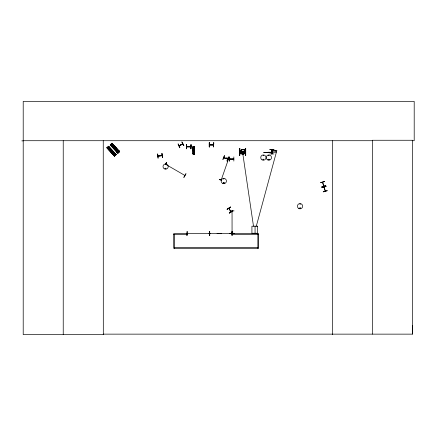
<?xml version="1.0" encoding="UTF-8"?>
<svg xmlns="http://www.w3.org/2000/svg" width="436" height="436" viewBox="0 0 436 436"><rect width="100%" height="100%" fill="white"/><g stroke="black" fill="none" stroke-linecap="round" stroke-linejoin="round"><path stroke-width="0.65" d="M244.187 153.717L242.242 153.973M412.162 140.714L414.2 140.714L414.2 101.403L23.206 101.403L23.206 334.597L103.31 334.597L103.256 334.14L412.461 334.14L412.521 325.708M179.158 145.924L182.711 143.804L179.109 145.88M221.455 179.877C221.695 178.809 220.24 180.858 219.341 179.267L219.27 179.485M240.503 152.546L241.075 150.24M232.099 211.351L232.083 211.002M165.44 163.996L166.508 162.546L165.642 164.279M165.838 164.405L165.391 164.465L165.811 164.35M223.586 178.869L224.011 178.755L223.668 179.016M224.082 183.055C223.586 182.035 223.466 183.763 224.028 183.104M224.175 183.076C223.575 181.523 223.178 184.335 224.213 182.984M242.536 151.875L242.634 151.744M263.197 155.303L263.535 155.57L263.23 155.26M263.093 159.516C264.194 158.753 262.908 160.519 263.311 159.276M268.696 155.303L269.034 155.57L268.821 155.205M268.592 159.516C269.339 158.579 268.985 160.519 268.636 159.451M300.317 208.152L299.761 208.223L300.251 208.026M300.399 208.25C299.799 206.691 299.401 209.503 300.437 208.152M221.548 179.605L221.265 179.861L228.573 158.884M231.887 211.062L231.908 211.395M231.881 232.911L231.887 233.2M232.066 233.233L232.05 210.975M182.798 143.945L179.098 145.907L182.733 144.005M271.677 151.608L272.129 151.565M256.297 226.197L276.887 150.349M114.804 154.894L115.099 155.352M224.404 155.63L222.894 159.522L224.458 155.647M223.848 157.565L227.75 158.873L227.309 158.9M227.085 160.944L228.622 157.069L227.058 160.939M227.112 160.955L228.453 157.009M227.26 161.004L228.6 157.058M161.723 155.69L162.138 155.641L158.039 156.093M244.465 153.123L245.076 151.641L244.727 150.616L243.904 149.88L242.694 149.619M165.26 168.312C165.495 170.002 166.53 167.364 165.249 168.416M263.698 159.707C263.18 157.979 262.843 160.966 263.736 159.418M269.197 159.707C268.707 157.979 268.314 160.96 269.235 159.418M300.235 204.157L299.875 203.879L300.137 204.222M272.042 152.028L272.129 151.652M231.859 233.385L231.451 233.549M186.684 146.676L187.148 146.676M190.472 146.861L190.848 146.818M213.553 144.774L209.471 144.73M165.598 164.083L166.481 162.53M184.401 175.365L184.837 175.425L165.576 164.279M183.796 177.338L185.878 173.73M183.954 177.425L186.014 173.806M228.791 208.332L230.9 211.809M231.107 211.782L228.922 208.234M162.078 155.505L157.979 155.957L158.415 156.093M240.443 152.469L240.983 150.224L242.781 149.472L244.056 149.75L245.005 150.573L245.381 151.706L244.705 153.347L243.13 153.854L244.471 153.112M242.71 149.526L244.056 149.761M242.765 149.603L241.086 150.316M323.932 187.131L325.289 191.044M118.478 152.355L118.183 151.897M242.296 154.039L240.574 153.009L240.241 151.15L241.457 149.597L243.539 149.286L245.266 150.42L245.61 152.366M229.663 158.949L230.126 158.944M187.545 233.353L187.18 233.56L209.433 233.396L209.1 233.353M187.578 233.554L187.169 233.543M209.422 233.554L209.057 233.396M209.662 233.385L231.914 233.402L231.451 233.402M231.87 233.543L231.859 234.421L258.668 234.421M240.536 152.48L241.735 153.81L243.61 153.968C245.909 153.194 245.751 150.098 243.441 149.597M240.432 152.578L241.697 154.006L243.762 154.186L245.615 152.36M108.602 146.207L108.063 146.698L115.654 155.047L108.101 146.665M107.719 148.572L109.262 147.172M111.093 145.575L112.635 144.174M108.232 149.134L109.774 147.739M111.605 146.142L113.147 144.741M109 149.984L110.542 148.583M112.374 146.987L113.921 145.586M109.681 150.742L111.224 149.341M113.06 147.744L114.603 146.343M110.45 151.586L111.992 150.186M113.829 148.589L115.371 147.188M113.752 155.221L115.3 153.826M117.131 152.229L118.674 150.829M113.72 155.701L115.774 153.837M117.093 152.704L119.153 150.84M113.78 155.766L115.834 153.897M117.153 152.769L119.213 150.905M114.412 156.186L116.189 154.562M119.562 151.565L117.785 153.189L110.21 144.828L111.981 143.21L119.557 151.57L111.943 143.242M223.635 182.804L223.99 182.804M243.359 153.908L243.217 153.636M230.524 206.996L227.085 209.362L230.513 206.98M227.074 209.34L230.633 207.171M229.287 212.937L232.835 210.752M224.142 157.837L223.842 157.532M181.796 142.032L183.785 145.7M320.574 182.57L324.586 181.441M320.623 182.739L324.629 181.589M323.708 186.199L322.711 182.199M321.806 186.853L325.812 185.703M322.03 187.633L326.035 186.483M323.207 191.747L327.213 190.603M323.25 191.895L327.262 190.766M233.391 158.895L233.827 158.922L229.707 159.091M209.689 233.358L209.983 233.587M209.978 233.565L209.645 233.543M243.457 149.592L241.588 149.88L240.503 151.265L240.814 152.971L242.323 153.946M242.209 154.088L244.133 153.794M162.59 157.614L161.93 153.499L162.568 157.619M158.001 156.148L162.165 155.685M157.985 158.126L157.549 153.979M245.31 148.393L245.381 155.33M245.343 155.33L245.266 148.387L245.73 148.387L245.73 155.33L245.266 155.336M193.012 147.384L194.401 147.373M193.017 147.897L194.407 147.88M193.023 148.66L194.412 148.643M193.028 149.341L194.418 149.325M193.039 150.104L194.429 150.088M193.077 153.379L194.467 153.363M194.701 153.576L192.848 153.597L194.701 153.636M194.581 154.126L192.974 154.153L192.892 146.627L194.5 146.6L194.581 154.126L194.407 146.6M233.854 159.069L229.707 159.129M229.663 159.14L233.854 159.113M233.843 161.08L233.843 156.911M229.897 210.991L234.061 210.904M209.694 231.385L209.356 231.391L209.384 235.56L209.721 235.549L209.694 231.385L209.705 235.549M232.132 231.391L232.137 235.554M187.213 233.396L187.573 233.38M234.061 233.483L229.897 233.298L234.061 233.505M229.897 233.331L234.061 233.282M186.951 235.554L187.153 231.385L186.968 235.554M21.8 140.877L23.206 140.872M23.206 140.714L372.442 140.714M209.384 146.932L209.384 142.763M209.367 144.965L213.564 144.965M209.367 145.008L213.564 145.008M186.728 146.676L190.761 146.654M190.859 146.818L186.766 146.861M186.668 146.861L190.859 146.861M273.977 149.504L269.813 149.712M269.813 149.684L273.977 149.657M271.459 150.812L275.961 150.752M271.459 150.927L275.961 150.992M245.266 151.624L239.778 151.624L245.266 151.712M244.689 151.979L240.563 151.973M271.666 151.739L272.129 151.739M271.666 151.853L272.129 151.853M240.498 151.979L244.601 151.744M272.042 151.984L271.753 152.028M239.778 152L245.266 152.044M271.666 152.028L272.129 152.028M239.778 152.088L245.266 152.088M267.998 152.24L276.157 152.24M271.617 152.355L272.02 152.562L263.644 152.573L268.93 152.524M272.02 152.377L265.192 152.524M271.617 152.546L272.02 152.562M269.813 153.881L273.977 153.941M217.063 233.631L218.774 233.402M231.859 233.609L258.668 233.609L258.668 248.313L173.708 248.313L173.708 233.609L187.6 233.609L187.6 234.421L173.708 234.421M174.52 247.501L257.856 247.501M165.609 168.263C166.519 169.054 164.563 168.492 165.735 168.296M213.466 144.73L213.515 145.008M324.117 187.093L325.251 191.055M219.324 179.321L221.019 179.888M219.275 179.469L221.526 180.237M223.832 157.761L227.728 159.042L223.744 157.734M323.725 186.243L322.526 182.237M184.417 175.425L184.771 175.386M111.872 143.302L119.442 151.674M111.774 143.395L119.36 151.75L111.736 143.428M111.681 143.482L119.224 151.87M111.572 143.575L119.142 151.951M111.545 143.602L119.126 151.962M111.447 143.695L119.061 152.022M118.908 152.159L118.434 152.589M110.706 144.376L118.33 152.698M110.624 144.452L118.221 152.796L110.608 144.463M110.51 144.556L118.123 152.883M118.031 152.971L110.439 144.621L117.993 153.003M110.341 144.708L117.894 153.096M110.243 144.801L117.824 153.156M108.564 146.24L116.183 154.567M108.466 146.327L116.069 154.671L108.499 146.3L106.825 147.831L114.45 156.153M115.949 154.78L108.368 146.42L115.889 154.835L108.711 147.003M108.166 146.6L115.78 154.933M115.529 155.156L115.06 155.587M107.37 147.341L114.946 155.701L107.779 147.864M107.245 147.45L114.848 155.794M107.163 147.526L114.75 155.881M107.136 147.553L114.712 155.914M107.033 147.646L114.652 155.968M181.986 141.934L183.921 145.629M232.072 211.062L232.056 211.395M242.601 152.387L253.49 226.197M161.958 153.494L162.415 157.636M157.701 153.963L158.159 158.105M194.38 146.6L194.472 154.126M194.282 146.605L194.363 154.131M194.134 146.605L194.276 154.131M194.118 146.605L194.129 154.131M194.02 146.605L194.091 154.131M193.993 154.131L193.568 154.137M193.382 146.621L193.431 154.148M193.284 146.621L193.355 154.148M193.197 146.621L193.246 154.148M193.077 146.621L193.192 154.148M192.99 146.621L193.099 154.148M231.957 231.391L231.985 235.554M209.525 231.385L209.618 235.554M209.465 231.385L209.493 235.549M412.461 334.14L412.461 140.261L372.442 140.261L372.442 334.14M332.417 140.714L332.417 334.597M275.961 150.349L275.961 151.39M272.358 149.712L272.342 153.881M272.157 149.712L272.157 153.881M271.666 149.712L271.655 153.881M271.633 149.712L271.633 153.881M271.454 149.712L271.432 153.881M257.856 234.421L257.856 248.313M255.06 226.197L255.06 233.255M221.477 233.402L219.749 233.402M213.607 142.763L213.607 146.932M209.171 142.763L209.171 146.932M190.908 144.665L190.908 148.829M186.624 144.665L186.624 148.829M174.52 234.421L174.52 248.313M103.25 140.714L103.31 334.597M63.231 140.714L63.231 334.597M193.431 149.635C193.818 150.812 194.336 148.796 193.431 149.635M110.395 150.322C110.88 152.115 111.829 149.145 110.395 150.322M113.774 147.324C114.254 149.117 115.208 146.147 113.774 147.324M226.606 157.925L230.486 159.462L226.606 157.925M232.819 210.73L229.391 213.106L232.819 210.73M178.106 143.967L179.834 147.766L178.106 143.967M325.796 185.649L321.85 187.022L325.796 185.649M325.986 186.319L322.046 187.687L325.986 186.319M229.647 156.938L229.461 161.107L229.647 156.938M213.782 142.763L213.558 146.932L213.76 142.763M186.684 144.665L186.45 148.829L186.673 144.665M191.082 144.665L190.848 148.829L191.061 144.665M239.778 148.387L239.315 148.382L239.353 155.325L239.778 155.33L239.778 148.382M257.534 226.197L251.921 226.197L251.921 233.255L257.534 233.255L257.534 226.197M239.762 148.387L239.762 155.33L239.735 148.387M114.548 156.066L106.962 147.706L114.532 156.077M209.356 146.932L209.373 142.763L209.324 146.932M298.72 208.484A2.638 2.638 0 0 0 302.671 206.206A2.638 2.638 0 0 0 298.72 203.923A2.638 2.638 0 0 0 298.72 208.484M164.307 168.819A2.605 2.605 0 0 0 168.214 166.568A2.605 2.605 0 0 0 164.307 164.312A2.605 2.605 0 0 0 164.307 168.819M222.496 183.316A2.638 2.638 0 0 0 226.448 181.033A2.638 2.638 0 0 0 222.496 178.749A2.638 2.638 0 0 0 222.496 183.316M267.557 159.854A2.638 2.638 0 0 0 271.508 157.57A2.638 2.638 0 0 0 267.557 155.287A2.638 2.638 0 0 0 267.557 159.854M262.058 159.854A2.638 2.638 0 0 0 266.009 157.57A2.638 2.638 0 0 0 262.058 155.287A2.638 2.638 0 0 0 262.058 159.854"/></g></svg>
